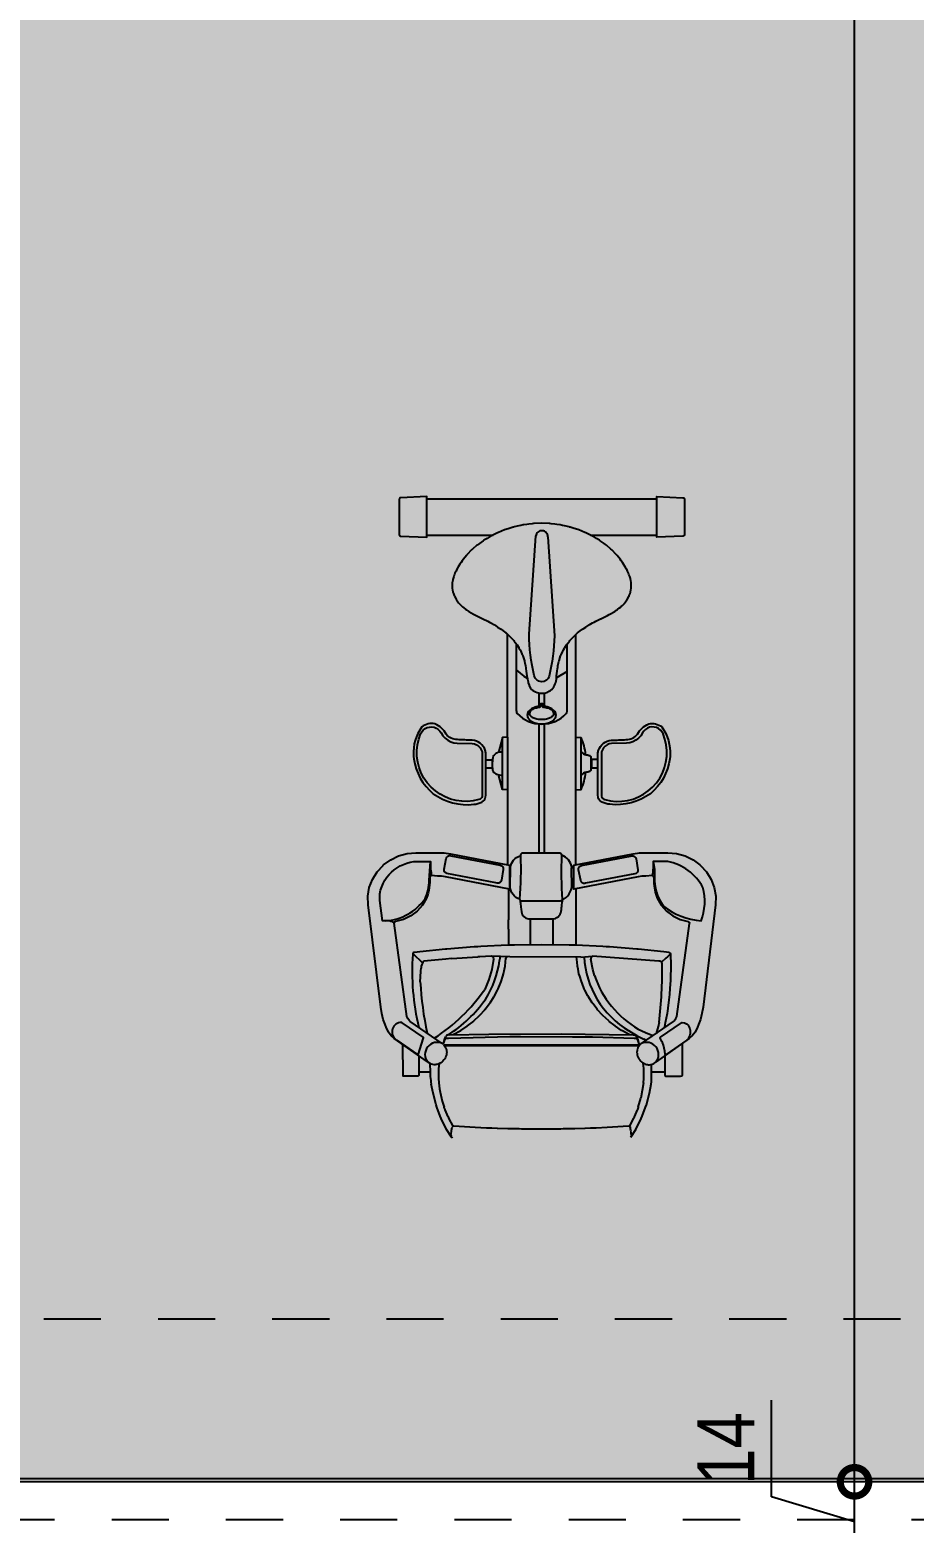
# Model space of a CAD drawing. Header units: metres. Extents: x -23 to 570, y -54 to 184.
# Drawn here: x -20.134 to -18.586, y 3.198 to 5.812 of the extents above; entities that cross this region are included whole.
import ezdxf

# ---------------------------------------------------------------- set-up
doc = ezdxf.new("R2010")
doc.units = ezdxf.units.M
doc.header["$PDMODE"] = 35
doc.linetypes.add('DASHEDX2', pattern=[1.5, 1, -0.5])
doc.linetypes.add('ESTILO_TQS_0004', pattern=[1.12, 0.5, -0.2, 0.01, -0.2, 0.01, -0.2])
for name, color, linetype in [('1', 232, 'DASHEDX2'), ('205', 232, 'ESTILO_TQS_0004'), ('ARQ-DIM', 2, 'Continuous'), ('LAY', 7, 'Continuous'), ('PUC$0$ARQ-ALV ACAB', 4, 'Continuous'), ('PUC$0$ARQ-ALV OSSO', 5, 'Continuous')]:
    doc.layers.add(name, color=color, linetype=linetype)
doc.layers.add('PUC$0$ARQ-FORRO', color=9, linetype='Continuous', lineweight=5)
doc.styles.add('Adesa', font='ARIALN.TTF')
doc.dimstyles.new('ADESA 1-0050', dxfattribs={"dimtxt": 0.1, "dimasz": 0.1, "dimexe": 0.05, "dimexo": 0.05, "dimgap": 0.03, "dimtad": 1, "dimdec": 1, "dimlfac": 100, "dimzin": 12, "dimtxsty": 'Adesa', "dimblk": 'DOTSMALL', "dimcen": 1, "dimdle": 0.05, "dimclrd": 1, "dimclre": 1, "dimclrt": 256, "dimazin": 3, "dimtm": 1e-09, "dimtfac": 1, "dimtdec": 1, "dimtmove": 1, "dimatfit": 0, "dimldrblk": 'DOTSMALL', "dimfxl": 0.8, "dimtvp": 2, "dimtolj": 1, "dimtzin": 0, "dimarcsym": 0})

# ---------------------------------------------------------------- blocks, each defined once
blk = doc.blocks.new('_DotSmall')
at = {"color": 0, "linetype": 'ByBlock', "const_width": 0.5}
blk.add_lwpolyline([(-0.0625, 0, 1), (0.0625, 0, 1)], format="xyb", close=True, dxfattribs=at)
blk = doc.blocks.new('*D404')
at = {"layer": 'ARQ-DIM', "color": 1, "lineweight": -2, "transparency": 16777216}
for p, q in [((-18.8356, 3.2436), (-18.8356, 3.4131)), ((-18.6904, 3.27), (-18.6904, 3.37)), ((-18.6659, 3.27), (-18.7404, 3.27)), ((-18.6904, 3.13), (-18.6904, 3.27)), ((-18.6904, 3.13), (-18.6904, 3.27)), ((-18.6904, 3.2), (-18.8356, 3.2436)), ((-18.6659, 3.13), (-18.7404, 3.13)), ((-18.6904, 3.13), (-18.6904, 3.03))]:
    blk.add_line(p, q, dxfattribs=at)
at = {"layer": 'Defpoints', "color": 0, "transparency": 16777216}
for p in [(-18.6904, 3.27), (-18.6159, 3.27), (-18.6159, 3.13, 0)]:
    blk.add_point(p, dxfattribs=at)
at = {"layer": 'ARQ-DIM', "color": 1, "lineweight": -2, "transparency": 16777216, "xscale": 0.1, "yscale": 0.1, "zscale": 0.1}
for p, rotation in [((-18.6904, 3.27), 270), ((-18.6904, 3.13), 90)]:
    blk.add_blockref('_DotSmall', p, dxfattribs=dict(at, rotation=rotation))
at = {"layer": 'ARQ-DIM', "transparency": 16777216, "insert": (-18.9158, 3.3283), "char_height": 0.1, "attachment_point": 5, "rotation": 90, "style": 'Adesa'}
blk.add_mtext('\\A1;14', dxfattribs=at)
blk = doc.blocks.new('*D405')
at = {"layer": 'ARQ-DIM', "color": 1, "lineweight": -2, "transparency": 16777216}
for p, q in [((-18.6904, 3.22), (-18.6904, 9.05)), ((-18.6659, 9), (-18.7404, 9)), ((-18.6659, 3.27), (-18.7404, 3.27))]:
    blk.add_line(p, q, dxfattribs=at)
at = {"layer": 'Defpoints', "color": 0, "transparency": 16777216}
for p in [(-18.6904, 9), (-18.6159, 9), (-18.6159, 3.27)]:
    blk.add_point(p, dxfattribs=at)
at = {"layer": 'ARQ-DIM', "color": 1, "lineweight": -2, "transparency": 16777216, "xscale": 0.1, "yscale": 0.1, "zscale": 0.1}
for p, rotation in [((-18.6904, 9), 90), ((-18.6904, 3.27), 270)]:
    blk.add_blockref('_DotSmall', p, dxfattribs=dict(at, rotation=rotation))
at = {"layer": 'ARQ-DIM', "transparency": 16777216, "insert": (-18.7714, 6.135), "char_height": 0.1, "attachment_point": 5, "rotation": 90, "style": 'Adesa'}
blk.add_mtext('\\A1;573', dxfattribs=at)
blk = doc.blocks.new('A$Cf91409fb')
at = {"layer": 'LAY'}
for points in [[(-10.6842, 0.8632), (-10.6838, 0.8622), (-10.683, 0.8614), (-10.682, 0.861), (-10.6817, 0.861), (-10.6358, 0.859), (-10.6358, 0.9302), (-10.6817, 0.9282), (-10.682, 0.9282), (-10.683, 0.9278), (-10.6838, 0.927), (-10.6842, 0.926)], [(-10.1849, 0.8632), (-10.1853, 0.8622), (-10.1861, 0.8614), (-10.1871, 0.861), (-10.1874, 0.861), (-10.2332, 0.859), (-10.2332, 0.9302), (-10.1874, 0.9282), (-10.1871, 0.9282), (-10.1861, 0.9278), (-10.1853, 0.927), (-10.1849, 0.926)], [(-10.5387, 0.4792), (-10.5387, 0.4074), (-10.539, 0.4053), (-10.5398, 0.4034), (-10.5411, 0.4017), (-10.5427, 0.4004), (-10.5446, 0.3996), (-10.5545, 0.3974), (-10.5645, 0.3964), (-10.5746, 0.3966), (-10.5846, 0.398), (-10.5943, 0.4005), (-10.6037, 0.4042), (-10.6126, 0.409), (-10.6209, 0.4147), (-10.6284, 0.4214), (-10.6351, 0.429), (-10.6408, 0.4373), (-10.6455, 0.4462), (-10.6492, 0.4556), (-10.6517, 0.4653), (-10.6531, 0.4753), (-10.6532, 0.4854), (-10.6522, 0.4954), (-10.65, 0.5053), (-10.6466, 0.5148), (-10.6447, 0.5183), (-10.642, 0.5214), (-10.6388, 0.5239), (-10.6352, 0.5257), (-10.6312, 0.5267), (-10.6272, 0.5269), (-10.6232, 0.5262), (-10.6194, 0.5248), (-10.616, 0.5226), (-10.6131, 0.5197), (-10.6108, 0.5163), (-10.6077, 0.5114), (-10.6037, 0.5072), (-10.5991, 0.5037), (-10.5939, 0.501), (-10.5883, 0.4993), (-10.5826, 0.4986), (-10.5566, 0.4977), (-10.5526, 0.4971), (-10.5488, 0.4957), (-10.5454, 0.4934), (-10.5426, 0.4905), (-10.5405, 0.487), (-10.5392, 0.4832)], [(-10.3302, 0.4792), (-10.3302, 0.4074), (-10.3299, 0.4053), (-10.3291, 0.4034), (-10.3279, 0.4017), (-10.3262, 0.4004), (-10.3243, 0.3996), (-10.3144, 0.3974), (-10.3044, 0.3964), (-10.2943, 0.3966), (-10.2844, 0.398), (-10.2746, 0.4005), (-10.2652, 0.4042), (-10.2563, 0.409), (-10.2481, 0.4147), (-10.2405, 0.4214), (-10.2339, 0.429), (-10.2281, 0.4373), (-10.2234, 0.4462), (-10.2197, 0.4556), (-10.2172, 0.4653), (-10.2159, 0.4753), (-10.2157, 0.4854), (-10.2168, 0.4954), (-10.219, 0.5053), (-10.2223, 0.5148), (-10.2243, 0.5183), (-10.2269, 0.5214), (-10.2301, 0.5239), (-10.2338, 0.5257), (-10.2377, 0.5267), (-10.2418, 0.5269), (-10.2458, 0.5262), (-10.2495, 0.5248), (-10.253, 0.5226), (-10.2559, 0.5197), (-10.2581, 0.5163), (-10.2613, 0.5114), (-10.2652, 0.5072), (-10.2699, 0.5037), (-10.275, 0.501), (-10.2806, 0.4993), (-10.2864, 0.4986), (-10.3123, 0.4977), (-10.3163, 0.4971), (-10.3201, 0.4957), (-10.3235, 0.4934), (-10.3263, 0.4905), (-10.3284, 0.487), (-10.3298, 0.4832)], [(-10.2816, -0.1724), (-10.2816, -0.1722)]]:
    blk.add_lwpolyline(points, close=True, dxfattribs=at)
for points in [[(-10.6358, 0.9264), (-10.2332, 0.9264)], [(-10.6358, 0.8629), (-10.5198, 0.8629)], [(-10.3493, 0.8629), (-10.2332, 0.8629)], [(-10.4945, 0.5087), (-10.4945, 0.6888)], [(-10.3747, 0.4169), (-10.3747, 0.6889)], [(-10.479, 0.5543), (-10.479, 0.6719)], [(-10.479, 0.626), (-10.4658, 0.6157), (-10.4599, 0.612)], [(-10.3901, 0.6242), (-10.4088, 0.6126)], [(-10.4398, 0.5863), (-10.4398, 0.5824), (-10.4398, 0.5807), (-10.4398, 0.5628)], [(-10.4296, 0.5628), (-10.4296, 0.5863)], [(-10.4398, 0.5324), (-10.4398, 0.306)], [(-10.4297, 0.306), (-10.4297, 0.4464), (-10.4297, 0.5324)], [(-10.4945, 0.4169), (-10.5033, 0.4172), (-10.5033, 0.5084), (-10.5105, 0.4821)], [(-10.4945, 0.5087), (-10.5033, 0.5084)], [(-10.4945, 0.5087), (-10.4945, 0.2852)], [(-10.3747, 0.5087), (-10.3658, 0.5084)], [(-10.3747, 0.2852), (-10.3747, 0.4169), (-10.3658, 0.4172), (-10.3656, 0.5082)], [(-10.3656, 0.4835), (-10.3613, 0.4798), (-10.3603, 0.4792), (-10.3592, 0.4788), (-10.3587, 0.4786), (-10.358, 0.4784), (-10.357, 0.4783), (-10.3558, 0.4781), (-10.3552, 0.478), (-10.3541, 0.4778), (-10.3538, 0.4777), (-10.3527, 0.4774), (-10.352, 0.4771), (-10.3509, 0.4767), (-10.3506, 0.4766), (-10.3502, 0.4764), (-10.3496, 0.476), (-10.3491, 0.4757), (-10.349, 0.4755), (-10.3486, 0.475), (-10.3486, 0.4746), (-10.3486, 0.451), (-10.3486, 0.4506), (-10.349, 0.4502), (-10.3491, 0.4499), (-10.3496, 0.4496), (-10.3502, 0.4492), (-10.3506, 0.449), (-10.3509, 0.4489), (-10.352, 0.4485), (-10.3527, 0.4482), (-10.3538, 0.4479), (-10.3541, 0.4479), (-10.3552, 0.4476), (-10.3558, 0.4475), (-10.357, 0.4473), (-10.358, 0.4472), (-10.3587, 0.447), (-10.3592, 0.4468), (-10.3603, 0.4464), (-10.3613, 0.4458), (-10.3656, 0.4422)], [(-10.5326, 0.4692), (-10.5214, 0.4692), (-10.5214, 0.4667), (-10.5214, 0.4635), (-10.5214, 0.4601), (-10.5214, 0.457), (-10.5214, 0.4545), (-10.5326, 0.4545)], [(-10.3363, 0.47), (-10.3475, 0.47), (-10.3475, 0.4675), (-10.3475, 0.4643), (-10.3475, 0.4609), (-10.3475, 0.4578), (-10.3475, 0.4553), (-10.3363, 0.4553)], [(-10.5033, 0.4172), (-10.5105, 0.4435)], [(-10.6318, 0.258), (-10.6296, 0.2913)], [(-10.4909, 0.2812), (-10.4891, 0.2808)], [(-10.3828, 0.2803), (-10.3782, 0.2812)], [(-10.3821, 0.2459), (-10.3828, 0.2803)], [(-10.3821, 0.2816), (-10.3821, 0.2818)], [(-10.3821, 0.2804), (-10.3821, 0.2816)], [(-10.4928, 0.243), (-10.4928, 0.1889)], [(-10.4908, 0.2465), (-10.4898, 0.2462)], [(-10.3821, 0.2459), (-10.3782, 0.2465)], [(-10.3741, 0.1444), (-10.3741, 0.2296), (-10.3741, 0.2381), (-10.3741, 0.2435)], [(-10.4725, 0.2236), (-10.4724, 0.2219), (-10.4722, 0.2202), (-10.472, 0.2188), (-10.4718, 0.2164), (-10.4714, 0.2133), (-10.4711, 0.2113), (-10.4707, 0.208), (-10.4701, 0.2029)], [(-10.4231, 0.2222), (-10.423, 0.2222)], [(-10.6708, 0.0197), (-10.6932, 0.1831)], [(-10.4928, 0.1729), (-10.4928, 0.1889)], [(-10.4546, 0.1907), (-10.4546, 0.1452)], [(-10.4149, 0.1452), (-10.4149, 0.1907)], [(-10.3741, 0.209), (-10.3741, 0.2089)], [(-10.3741, 0.2086), (-10.3741, 0.2089)], [(-10.4928, 0.1729), (-10.4928, 0.1445)], [(-10.1982, 0.0197), (-10.1758, 0.1827)], [(-10.4345, 0.1452), (-10.4345, 0.1454)], [(-10.6602, 0.13), (-10.6432, 0.1138)], [(-10.6473, 0.0807), (-10.6465, 0.0984), (-10.6464, 0.0999), (-10.646, 0.1046)], [(-10.6023, 0.1203), (-10.6409, 0.1168)], [(-10.5928, 0.1212), (-10.6023, 0.1203)], [(-10.5928, 0.1212), (-10.5464, 0.1242)], [(-10.5537, 0.012), (-10.5435, 0.0215), (-10.543, 0.0219), (-10.5341, 0.0317), (-10.5336, 0.0324), (-10.5258, 0.0426), (-10.5249, 0.0438), (-10.5184, 0.054), (-10.5173, 0.0558), (-10.5121, 0.0659), (-10.5108, 0.0685), (-10.507, 0.078), (-10.5057, 0.0811), (-10.503, 0.0902), (-10.5017, 0.0945), (-10.5, 0.1026), (-10.4989, 0.1081), (-10.4982, 0.1148), (-10.4974, 0.122)], [(-10.5231, 0.1254), (-10.5429, 0.1244), (-10.5464, 0.1242)], [(-10.5188, 0.1213), (-10.5187, 0.1209), (-10.5188, 0.1201), (-10.522, 0.102), (-10.5273, 0.0844), (-10.5345, 0.0674)], [(-10.4905, 0.1243), (-10.5231, 0.1254)], [(-10.5083, 0.1174), (-10.5075, 0.1217)], [(-10.5075, 0.1217), (-10.5076, 0.1249)], [(-10.4974, 0.122), (-10.4955, 0.1244)], [(-10.3662, 0.124), (-10.4905, 0.1243)], [(-10.3173, 0.012), (-10.3275, 0.0215), (-10.328, 0.0219), (-10.3369, 0.0317), (-10.3375, 0.0324), (-10.3453, 0.0426), (-10.3462, 0.0438), (-10.3526, 0.054), (-10.3537, 0.0558), (-10.3589, 0.0659), (-10.3602, 0.0685), (-10.3641, 0.078), (-10.3653, 0.0811), (-10.3681, 0.0902), (-10.3694, 0.0945), (-10.371, 0.1026), (-10.3721, 0.1081), (-10.3728, 0.1148), (-10.3738, 0.1242)], [(-10.3662, 0.124), (-10.3459, 0.1254)], [(-10.3422, 0.0915), (-10.3454, 0.1024), (-10.3486, 0.1203)], [(-10.2298, 0.117), (-10.3459, 0.1254)], [(-10.209, 0.1298), (-10.2135, 0.1255), (-10.2144, 0.1246), (-10.2174, 0.1218), (-10.2248, 0.1147)], [(-10.6648, 0.0111), (-10.6661, 0.0123), (-10.6691, 0.0164), (-10.6708, 0.0197)], [(-10.609, -0.0274), (-10.6648, 0.0111)], [(-10.5903, -0.0122), (-10.5884, -0.0112), (-10.5777, -0.0053), (-10.5763, -0.0044), (-10.5654, 0.0028), (-10.5647, 0.0034), (-10.5538, 0.0119)], [(-10.2806, -0.0122), (-10.2826, -0.0112), (-10.2933, -0.0053), (-10.2947, -0.0044), (-10.3057, 0.0028), (-10.3063, 0.0034), (-10.3172, 0.0119)], [(-10.26, -0.0274), (-10.2041, 0.0111)], [(-10.2292, 0.0091), (-10.2299, 0.0062), (-10.2343, -0.0097)], [(-10.2041, 0.0111), (-10.2029, 0.0123), (-10.1999, 0.0164), (-10.1982, 0.0197)], [(-10.6057, -0.0232), (-10.6058, -0.0235), (-10.6073, -0.0286)], [(-10.604, -0.0197), (-10.6054, -0.0229), (-10.6065, -0.0261)], [(-10.6057, -0.0232), (-10.6045, -0.0192), (-10.6025, -0.0149)], [(-10.6031, -0.0189), (-10.604, -0.0197)], [(-10.6031, -0.0188), (-10.6018, -0.0182), (-10.6016, -0.0182), (-10.6, -0.0179), (-10.5996, -0.0178), (-10.598, -0.0178), (-10.4904, -0.0154), (-10.4719, -0.015), (-10.3807, -0.0156), (-10.3458, -0.0158), (-10.273, -0.0178), (-10.2715, -0.0178), (-10.2711, -0.0179), (-10.2695, -0.0182), (-10.2693, -0.0182), (-10.268, -0.0188)], [(-10.5966, -0.0123), (-10.5983, -0.0125), (-10.5998, -0.0129), (-10.6002, -0.013), (-10.6013, -0.0136), (-10.6017, -0.0139), (-10.6022, -0.0144), (-10.6025, -0.0149)], [(-10.5966, -0.0123), (-10.5274, -0.011), (-10.4009, -0.0104), (-10.2745, -0.0123)], [(-10.2807, -0.0061), (-10.2819, -0.0053)], [(-10.2802, -0.0065), (-10.2807, -0.0061)], [(-10.2686, -0.0136), (-10.2802, -0.0065)], [(-10.2745, -0.0123), (-10.2727, -0.0125), (-10.2713, -0.0129), (-10.2709, -0.013), (-10.2697, -0.0136), (-10.2693, -0.0139), (-10.2688, -0.0144), (-10.2686, -0.0149)], [(-10.2678, -0.0141), (-10.2686, -0.0136)], [(-10.2654, -0.0232), (-10.2666, -0.0192), (-10.2686, -0.0149)], [(-10.2679, -0.0189), (-10.2671, -0.0197)], [(-10.2678, -0.0141), (-10.2559, -0.0201)], [(-10.2645, -0.0261), (-10.2656, -0.0229), (-10.2671, -0.0197)], [(-10.2658, -0.0022), (-10.2532, -0.0084), (-10.24, -0.0136)], [(-10.2645, -0.0261), (-10.2653, -0.0235), (-10.2654, -0.0232)], [(-10.2519, -0.0218), (-10.2548, -0.0207), (-10.2559, -0.0201)], [(-10.6067, -0.0291), (-10.6084, -0.0277)], [(-10.6044, -0.0301), (-10.6048, -0.0301), (-10.606, -0.0299), (-10.606, -0.0298)], [(-10.6046, -0.0316), (-10.6043, -0.0315), (-10.6018, -0.0312)], [(-10.2667, -0.0301), (-10.6044, -0.0301)], [(-10.6018, -0.0312), (-10.2692, -0.0312)], [(-10.2692, -0.0312), (-10.2667, -0.0315), (-10.2664, -0.0316), (-10.2663, -0.0316), (-10.2649, -0.0322)], [(-10.6497, -0.0769), (-10.63, -0.0769)], [(-10.6303, -0.0626), (-10.6306, -0.0671), (-10.6305, -0.0684), (-10.6302, -0.072)], [(-10.6143, -0.0628), (-10.6151, -0.071), (-10.6151, -0.0711), (-10.6153, -0.0861), (-10.6152, -0.0886), (-10.6146, -0.0961)], [(-10.2565, -0.0964), (-10.2559, -0.0886), (-10.2557, -0.0861), (-10.2559, -0.0711), (-10.2559, -0.071), (-10.2569, -0.0617)], [(-10.2422, -0.0769), (-10.2192, -0.0769)], [(-10.5927, -0.1917), (-10.6011, -0.1778), (-10.6106, -0.1587), (-10.6123, -0.1545), (-10.6181, -0.139), (-10.6197, -0.1346), (-10.625, -0.1143), (-10.628, -0.0987)], [(-10.2784, -0.1917), (-10.2699, -0.1778), (-10.2604, -0.1587), (-10.2587, -0.1545), (-10.253, -0.139), (-10.2514, -0.1346), (-10.246, -0.1143), (-10.2431, -0.0987)], [(-10.2565, -0.0964), (-10.261, -0.1234)], [(-10.2657, -0.1388), (-10.261, -0.1234)], [(-10.5896, -0.1724), (-10.5973, -0.158), (-10.5975, -0.1575), (-10.5982, -0.1561), (-10.6035, -0.1437), (-10.6039, -0.1428), (-10.6052, -0.1393), (-10.6053, -0.139)], [(-10.2657, -0.139), (-10.2659, -0.1393), (-10.2671, -0.1428), (-10.2675, -0.1437), (-10.2729, -0.1561), (-10.2735, -0.1575), (-10.2738, -0.158), (-10.281, -0.1716)], [(-10.5936, -0.188), (-10.5935, -0.1867), (-10.5932, -0.185), (-10.5928, -0.1813)], [(-10.5928, -0.1812), (-10.5925, -0.1798), (-10.5921, -0.177), (-10.5916, -0.1741)], [(-10.4355, -0.1774), (-10.4457, -0.1774), (-10.47, -0.1772), (-10.4741, -0.1771), (-10.4942, -0.1767), (-10.5122, -0.1762), (-10.5127, -0.1762), (-10.5218, -0.1758), (-10.5315, -0.1755), (-10.5509, -0.1746), (-10.5512, -0.1746), (-10.5603, -0.1741), (-10.5698, -0.1735), (-10.5793, -0.173), (-10.5887, -0.1724)], [(-10.2823, -0.1724), (-10.2918, -0.173), (-10.3013, -0.1735), (-10.3107, -0.1741), (-10.3199, -0.1746), (-10.3202, -0.1746), (-10.3395, -0.1755), (-10.3492, -0.1758), (-10.3584, -0.1762), (-10.3589, -0.1762), (-10.3768, -0.1767), (-10.3969, -0.1771), (-10.4011, -0.1772), (-10.4132, -0.1773), (-10.4254, -0.1774), (-10.4355, -0.1774)], [(-10.2818, -0.1723), (-10.2823, -0.1724)], [(-10.2815, -0.1721), (-10.2818, -0.1722)], [(-10.2816, -0.1724), (-10.2814, -0.1725), (-10.2812, -0.1726), (-10.2809, -0.1727), (-10.2807, -0.1728), (-10.2804, -0.1731), (-10.2801, -0.1733)], [(-10.2814, -0.172), (-10.2815, -0.1721)], [(-10.281, -0.1716), (-10.2813, -0.172)], [(-10.28, -0.1734), (-10.2795, -0.1741)], [(-10.2783, -0.1812), (-10.2785, -0.1798), (-10.279, -0.177), (-10.2795, -0.1741)], [(-10.2775, -0.188), (-10.2776, -0.1867), (-10.2778, -0.185), (-10.2783, -0.1813)]]:
    blk.add_lwpolyline(points, dxfattribs=at)
for points in [[(-10.3942, 0.6658), (-10.3914, 0.6704), (-10.388, 0.6748), (-10.3862, 0.6771), (-10.3856, 0.678), (-10.3804, 0.6835), (-10.3786, 0.6853), (-10.375, 0.6886), (-10.3726, 0.6908), (-10.3718, 0.6914), (-10.3672, 0.6949), (-10.3635, 0.6978), (-10.3623, 0.6986), (-10.3575, 0.7018), (-10.3536, 0.7043), (-10.3517, 0.7054), (-10.3455, 0.7089), (-10.343, 0.7103), (-10.34, 0.7118), (-10.3316, 0.7162), (-10.3314, 0.7163), (-10.3195, 0.7222), (-10.3164, 0.7239), (-10.3153, 0.7245), (-10.3069, 0.7291), (-10.3035, 0.7313), (-10.3027, 0.7319), (-10.3019, 0.7324), (-10.2982, 0.7353), (-10.2957, 0.7373), (-10.2954, 0.7375), (-10.2933, 0.7397), (-10.2899, 0.7432), (-10.2897, 0.7434), (-10.289, 0.7444), (-10.2854, 0.7492), (-10.2852, 0.7495), (-10.285, 0.7499), (-10.2823, 0.755), (-10.2818, 0.7558), (-10.2814, 0.7568), (-10.28, 0.7607), (-10.2793, 0.7628), (-10.279, 0.7641), (-10.2786, 0.7665), (-10.278, 0.7696), (-10.2779, 0.7706), (-10.2779, 0.7716), (-10.2778, 0.7724), (-10.2778, 0.7773), (-10.278, 0.7783), (-10.2781, 0.7792), (-10.2788, 0.7839), (-10.2788, 0.7843), (-10.2791, 0.7853), (-10.2795, 0.7866), (-10.2806, 0.7901), (-10.2813, 0.7926), (-10.2819, 0.794), (-10.2828, 0.7959), (-10.2845, 0.7999), (-10.2852, 0.8012), (-10.2861, 0.803), (-10.2885, 0.8071), (-10.2914, 0.8118), (-10.2934, 0.8147), (-10.2955, 0.8177), (-10.2974, 0.8204), (-10.3028, 0.8271), (-10.3032, 0.8275), (-10.3043, 0.8289), (-10.3118, 0.8367), (-10.3121, 0.837), (-10.3134, 0.8382), (-10.3211, 0.8449), (-10.3214, 0.8452), (-10.3231, 0.8465), (-10.3255, 0.8482), (-10.3322, 0.853), (-10.3334, 0.8538), (-10.339, 0.8571), (-10.3442, 0.8603), (-10.3444, 0.8604), (-10.3468, 0.8616), (-10.3537, 0.865), (-10.3574, 0.8668), (-10.359, 0.8675), (-10.3695, 0.8717), (-10.3715, 0.8725), (-10.3716, 0.8725), (-10.3777, 0.8744), (-10.3846, 0.8766), (-10.386, 0.8769), (-10.3865, 0.8771), (-10.3945, 0.879), (-10.398, 0.8798), (-10.4021, 0.8805), (-10.4031, 0.8807), (-10.4084, 0.8816), (-10.4118, 0.8819), (-10.4182, 0.8826), (-10.4205, 0.8829), (-10.4215, 0.883), (-10.4346, 0.8834), (-10.4478, 0.883), (-10.4488, 0.8829), (-10.4511, 0.8826), (-10.4575, 0.8819), (-10.4609, 0.8816), (-10.4662, 0.8807), (-10.4672, 0.8805), (-10.4713, 0.8798), (-10.4748, 0.879), (-10.4828, 0.8771), (-10.4833, 0.8769), (-10.4846, 0.8766), (-10.4916, 0.8744), (-10.4976, 0.8725), (-10.4977, 0.8725), (-10.4998, 0.8717), (-10.5103, 0.8675), (-10.5118, 0.8668), (-10.5155, 0.865), (-10.5225, 0.8616), (-10.5248, 0.8604), (-10.525, 0.8603), (-10.5303, 0.8571), (-10.5359, 0.8538), (-10.537, 0.853), (-10.5437, 0.8482), (-10.5461, 0.8465), (-10.5478, 0.8452), (-10.5481, 0.8449), (-10.5558, 0.8382), (-10.5572, 0.837), (-10.5575, 0.8367), (-10.565, 0.8289), (-10.5661, 0.8275), (-10.5664, 0.8271), (-10.5718, 0.8204), (-10.5738, 0.8177), (-10.5758, 0.8147), (-10.5779, 0.8118), (-10.5807, 0.8071), (-10.5831, 0.803), (-10.5841, 0.8012), (-10.5847, 0.7999), (-10.5865, 0.7959), (-10.5873, 0.794), (-10.5879, 0.7926), (-10.5887, 0.7901), (-10.5898, 0.7866), (-10.5902, 0.7853), (-10.5904, 0.7843), (-10.5905, 0.7839), (-10.5912, 0.7792), (-10.5913, 0.7783), (-10.5914, 0.7773), (-10.5914, 0.7724), (-10.5914, 0.7716), (-10.5914, 0.7706), (-10.5913, 0.7696), (-10.5907, 0.7665), (-10.5902, 0.7641), (-10.59, 0.7628), (-10.5892, 0.7607), (-10.5878, 0.7568), (-10.5874, 0.7558), (-10.587, 0.755), (-10.5842, 0.7499), (-10.584, 0.7495), (-10.5839, 0.7492), (-10.5803, 0.7444), (-10.5795, 0.7434), (-10.5794, 0.7432), (-10.5759, 0.7397), (-10.5738, 0.7375), (-10.5735, 0.7373), (-10.571, 0.7353), (-10.5673, 0.7324), (-10.5666, 0.7319), (-10.5657, 0.7313), (-10.5623, 0.7291), (-10.5539, 0.7245), (-10.5528, 0.7239), (-10.5497, 0.7222), (-10.5378, 0.7163), (-10.5377, 0.7162), (-10.5292, 0.7118), (-10.5263, 0.7103), (-10.5238, 0.7089), (-10.5176, 0.7054), (-10.5156, 0.7043), (-10.5118, 0.7018), (-10.5069, 0.6986), (-10.5057, 0.6978), (-10.502, 0.6949), (-10.4974, 0.6914), (-10.4966, 0.6908), (-10.4942, 0.6886), (-10.4906, 0.6853), (-10.4889, 0.6835), (-10.4837, 0.678), (-10.483, 0.6771), (-10.4812, 0.6748), (-10.4778, 0.6704), (-10.475, 0.6658), (-10.4745, 0.665), (-10.4725, 0.6618), (-10.4715, 0.6597), (-10.4713, 0.6595), (-10.4687, 0.6534), (-10.468, 0.6517), (-10.4677, 0.6511), (-10.465, 0.6427), (-10.4648, 0.642), (-10.4647, 0.6414), (-10.4643, 0.6394), (-10.463, 0.6337), (-10.4625, 0.6304), (-10.4623, 0.629), (-10.4617, 0.6247), (-10.4606, 0.6163), (-10.4598, 0.6114), (-10.4596, 0.6105), (-10.4586, 0.6056), (-10.4586, 0.6054), (-10.4582, 0.6038), (-10.4569, 0.5998), (-10.4568, 0.5996), (-10.4566, 0.5989), (-10.4545, 0.5949), (-10.4543, 0.5946, 0.449809), (-10.415, 0.5945, 0.159486), (-10.4087, 0.6163), (-10.4075, 0.6247), (-10.407, 0.629), (-10.4067, 0.6304), (-10.4062, 0.6337), (-10.405, 0.6394), (-10.4046, 0.6414), (-10.4044, 0.642), (-10.4042, 0.6427), (-10.4016, 0.6511), (-10.4013, 0.6517), (-10.4006, 0.6534), (-10.3979, 0.6595), (-10.3978, 0.6597), (-10.3967, 0.6618), (-10.3948, 0.665)], [(-10.5326, 0.4803, 0.056656), (-10.5336, 0.4859, 0.295582), (-10.5564, 0.5038, -0.019788), (-10.5823, 0.5047, -0.230191), (-10.6018, 0.514, 0.173098), (-10.6216, 0.5321, 0.226518), (-10.6447, 0.527, 0.165525), (-10.6593, 0.4773), (-10.6591, 0.4749), (-10.6587, 0.4708, 0.183891), (-10.6246, 0.41, 0.188055), (-10.5535, 0.3914, 0.085958), (-10.5396, 0.3952), (-10.5388, 0.3957), (-10.5367, 0.3974), (-10.5355, 0.3988), (-10.5345, 0.4004), (-10.5334, 0.4029), (-10.5331, 0.4038), (-10.5326, 0.4074)], [(-10.2866, 0.5047, 0.230191), (-10.2672, 0.514, -0.173098), (-10.2474, 0.5321, -0.226518), (-10.2242, 0.527, -0.165525), (-10.2097, 0.4773), (-10.2098, 0.4749), (-10.2102, 0.4708, -0.183891), (-10.2443, 0.41, -0.188055), (-10.3154, 0.3914, -0.085958), (-10.3293, 0.3952), (-10.3301, 0.3957), (-10.3322, 0.3974), (-10.3334, 0.3988), (-10.3344, 0.4004), (-10.3356, 0.4029), (-10.3358, 0.4038), (-10.3363, 0.4074), (-10.3363, 0.4803, -0.056656), (-10.3353, 0.4859, -0.295582), (-10.3125, 0.5038, 0.019788)], [(-10.5072, 0.2848, -0.414146), (-10.5019, 0.2775), (-10.5051, 0.2585, -0.414198), (-10.5124, 0.2532), (-10.515, 0.2537), (-10.6005, 0.2702, -0.415114), (-10.6056, 0.2777), (-10.6019, 0.2965, -0.414166), (-10.5944, 0.3015), (-10.5936, 0.3014)], [(-10.3664, 0.2579), (-10.3701, 0.2768, -0.415114), (-10.3651, 0.2842), (-10.2795, 0.3008), (-10.2769, 0.3012, -0.414198), (-10.2696, 0.296), (-10.2665, 0.2769, -0.414146), (-10.2717, 0.2696), (-10.3582, 0.2531), (-10.3589, 0.2529, -0.414166)], [(-10.69, -0.0204), (-10.6892, -0.0211), (-10.6886, -0.0216), (-10.6522, -0.0468), (-10.6517, -0.0471), (-10.6512, -0.0473), (-10.6416, -0.0173), (-10.6419, -0.0167), (-10.6424, -0.0163), (-10.6789, 0.009), (-10.6795, 0.0093), (-10.6803, 0.0096, 0.715477)]]:
    blk.add_lwpolyline(points, format="xyb", close=True, dxfattribs=at)
for points in [[(-10.4241, 0.8599, 0.104069), (-10.4246, 0.8637, 0.100834), (-10.4267, 0.867, 0.096585), (-10.4299, 0.8694, 0.093804), (-10.4338, 0.8704, 0.093846), (-10.4378, 0.87, 0.096694), (-10.4414, 0.8681, 0.100952), (-10.4438, 0.865, 0.104119), (-10.4449, 0.8613, 0.104015)], [(-10.4241, 0.8599), (-10.4122, 0.6865, -0.047348), (-10.4217, 0.616, -0.812276), (-10.4477, 0.6168, -0.059627), (-10.4569, 0.6893), (-10.4449, 0.8614)], [(-10.479, 0.5548, 0.189826), (-10.4774, 0.5503, 0.431689), (-10.3916, 0.5503, 0.202758), (-10.3901, 0.5543), (-10.3901, 0.6721)], [(-10.4395, 0.5628, 0.067265), (-10.4486, 0.5605, 0.088718), (-10.4556, 0.5562, 0.129004), (-10.4594, 0.5506, 0.157649), (-10.4594, 0.5446, 0.129514), (-10.4557, 0.539, 0.089074), (-10.4487, 0.5347, 0.067411), (-10.4396, 0.5324, 0.061203), (-10.4298, 0.5324, 0.067469), (-10.4207, 0.5347, 0.089215), (-10.4138, 0.539, 0.129714), (-10.41, 0.5446, 0.157646), (-10.4101, 0.5507, 0.128803), (-10.4139, 0.5563, 0.088579), (-10.4209, 0.5605, 0.067208), (-10.43, 0.5628, 0.061205)], [(-10.438, 0.5609, 0.053785), (-10.446, 0.5595, 0.076535), (-10.4522, 0.5567, 0.135428), (-10.4557, 0.553, 0.199813), (-10.4559, 0.5489, 0.145196), (-10.4528, 0.545, 0.081147), (-10.4469, 0.5421, 0.055317), (-10.439, 0.5405, 0.048771), (-10.4305, 0.5405, 0.055279), (-10.4227, 0.5421, 0.081034), (-10.4168, 0.545, 0.144967), (-10.4136, 0.5488, 0.19984), (-10.4138, 0.553, 0.135649), (-10.4173, 0.5567, 0.076635), (-10.4235, 0.5595, 0.053818), (-10.4315, 0.5609, 0.04885)], [(-10.43, 0.5628, 0.97229), (-10.4395, 0.5628)], [(-10.4357, 0.5673), (-10.4357, 0.5656), (-10.4357, 0.5648, -0.15411), (-10.4359, 0.5639), (-10.438, 0.5609)], [(-10.4339, 0.5673), (-10.4339, 0.5656), (-10.4339, 0.5648, 0.15411), (-10.4336, 0.5639), (-10.4315, 0.5609)], [(-10.3579, 0.4782, 0.093667), (-10.3658, 0.5082)], [(-10.5033, 0.4835), (-10.5065, 0.4829), (-10.5092, 0.4824), (-10.5114, 0.4819), (-10.5122, 0.4817), (-10.5138, 0.4812), (-10.5148, 0.4807), (-10.515, 0.4806), (-10.5182, 0.4775), (-10.5198, 0.4761, 0.083956), (-10.5206, 0.4511, 0.243568), (-10.515, 0.445), (-10.5148, 0.4449), (-10.5138, 0.4444), (-10.5122, 0.4439), (-10.5114, 0.4437), (-10.5092, 0.4432), (-10.5065, 0.4427), (-10.5033, 0.4422)], [(-10.3658, 0.4172, 0.093667), (-10.3579, 0.4472)], [(-10.6067, -0.0291), (-10.6062, -0.0297), (-10.6047, -0.0313), (-10.6035, -0.0332), (-10.6025, -0.0352), (-10.6017, -0.0374), (-10.6016, -0.038), (-10.6012, -0.0403), (-10.601, -0.0426), (-10.6012, -0.045), (-10.6016, -0.0474), (-10.6023, -0.0498), (-10.6033, -0.0521), (-10.6045, -0.0543), (-10.6059, -0.0563), (-10.6076, -0.0582), (-10.6094, -0.0599), (-10.6114, -0.0613), (-10.6135, -0.0625), (-10.6157, -0.0634), (-10.618, -0.0641), (-10.6203, -0.0644), (-10.6209, -0.0645), (-10.6232, -0.0645), (-10.6254, -0.0643), (-10.6276, -0.0637), (-10.6283, -0.0634), (-10.6346, -0.0597), (-10.6927, -0.0187), (-10.698, -0.014), (-10.7028, -0.0073), (-10.7071, 0.0011), (-10.709, 0.0058), (-10.7123, 0.0148), (-10.7148, 0.0249), (-10.7166, 0.0359), (-10.7387, 0.2153), (-10.739, 0.2305), (-10.7365, 0.2456), (-10.7311, 0.2599), (-10.723, 0.2729), (-10.7125, 0.2843), (-10.7114, 0.2852), (-10.6991, 0.2943), (-10.6854, 0.3011), (-10.6705, 0.3052), (-10.6551, 0.3066), (-10.6169, 0.3067), (-10.6056, 0.3062), (-10.5944, 0.3046), (-10.4908, 0.2846), (-10.4908, 0.2427), (-10.6029, 0.2644), (-10.6099, 0.2653), (-10.6169, 0.2657), (-10.6277, 0.2668, 0.301439), (-10.6308, 0.2637, -0.114381), (-10.6365, 0.2271), (-10.6366, 0.2269), (-10.6435, 0.2149), (-10.6527, 0.2044), (-10.664, 0.1959), (-10.6767, 0.1897), (-10.6883, 0.1868), (-10.6905, 0.1862), (-10.6915, 0.1858), (-10.6924, 0.1852), (-10.693, 0.1843), (-10.693, 0.1841), (-10.6932, 0.1831), (-10.6942, 0.1844), (-10.6943, 0.1845), (-10.6952, 0.1852), (-10.6959, 0.1856), (-10.6988, 0.1864), (-10.7017, 0.1872), (-10.7056, 0.1874), (-10.7095, 0.1876), (-10.7136, 0.1873), (-10.718, 0.223), (-10.7183, 0.2345, -0.383943), (-10.6456, 0.2913), (-10.6296, 0.2913), (-10.6295, 0.2869), (-10.6294, 0.283), (-10.6291, 0.2786), (-10.6289, 0.275), (-10.6285, 0.2717), (-10.6281, 0.2689), (-10.6277, 0.2668)], [(-10.4702, 0.2034, 0.349614), (-10.4577, 0.1907), (-10.4132, 0.1907, 0.349601), (-10.4003, 0.2071), (-10.4002, 0.208), (-10.3999, 0.21), (-10.3995, 0.2133), (-10.3992, 0.2155), (-10.3989, 0.2188), (-10.3987, 0.2199), (-10.3985, 0.2219), (-10.3982, 0.2249, -0.027381), (-10.3992, 0.3021, 0.400188), (-10.4045, 0.306), (-10.4685, 0.306, 0.344495), (-10.472, 0.3012, -0.031058), (-10.4734, 0.2254, -0.314039), (-10.4898, 0.2462), (-10.4891, 0.2808, -0.318493), (-10.472, 0.3012)], [(-10.3821, 0.2818, 0.27166), (-10.3992, 0.3021)], [(-10.2413, 0.2668), (-10.2521, 0.2657), (-10.2591, 0.2653), (-10.266, 0.2644), (-10.3782, 0.2427), (-10.3782, 0.2438), (-10.3782, 0.2461), (-10.3782, 0.2469), (-10.3782, 0.2498), (-10.3782, 0.2537), (-10.3782, 0.26), (-10.3782, 0.2617), (-10.3782, 0.2704), (-10.3782, 0.2713), (-10.3782, 0.2775), (-10.3782, 0.2804), (-10.3782, 0.2823), (-10.3782, 0.2846), (-10.2745, 0.3046), (-10.2634, 0.3062), (-10.2521, 0.3067), (-10.2139, 0.3066), (-10.1985, 0.3052), (-10.1836, 0.3011), (-10.1698, 0.2943), (-10.1576, 0.2852), (-10.1565, 0.2843), (-10.146, 0.2729), (-10.1379, 0.2599), (-10.1325, 0.2456), (-10.1299, 0.2305), (-10.1303, 0.2153), (-10.1523, 0.0359), (-10.1541, 0.0249), (-10.1567, 0.0148), (-10.16, 0.0058), (-10.1619, 0.0011), (-10.1662, -0.0073), (-10.171, -0.014), (-10.1763, -0.0187), (-10.2344, -0.0597, 0.796532), (-10.2606, -0.0277), (-10.2623, -0.0291), (-10.2628, -0.0297), (-10.2643, -0.0313), (-10.2655, -0.0332), (-10.2665, -0.0352), (-10.2672, -0.0374), (-10.2674, -0.038), (-10.2678, -0.0403), (-10.268, -0.0426), (-10.2678, -0.045), (-10.2674, -0.0474), (-10.2667, -0.0498), (-10.2657, -0.0521), (-10.2645, -0.0543), (-10.263, -0.0563), (-10.2614, -0.0582), (-10.2596, -0.0599), (-10.2576, -0.0613), (-10.2555, -0.0625), (-10.2533, -0.0634), (-10.251, -0.0641), (-10.2487, -0.0644), (-10.2481, -0.0645), (-10.2458, -0.0645), (-10.2436, -0.0643), (-10.2414, -0.0637), (-10.2407, -0.0634), (-10.2386, -0.0626), (-10.2384, -0.0624), (-10.2368, -0.0614), (-10.2344, -0.0597)], [(-10.2394, 0.2913, -0.070135), (-10.2371, 0.2646, 0.168646), (-10.2221, 0.2136, 0.152931), (-10.1554, 0.1873, 0.161102), (-10.1527, 0.2458, 0.2253), (-10.2139, 0.2913), (-10.2394, 0.2913, -0.046233), (-10.2413, 0.2668, -0.30186), (-10.2382, 0.2637), (-10.2382, 0.2559, 0.104633), (-10.2325, 0.2271), (-10.2324, 0.2269), (-10.2255, 0.2149), (-10.2163, 0.2044), (-10.205, 0.1959), (-10.1922, 0.1897), (-10.1807, 0.1868), (-10.1785, 0.1862), (-10.1774, 0.1858), (-10.1766, 0.1852), (-10.176, 0.1843), (-10.1759, 0.1841), (-10.1758, 0.1834)], [(-10.639, 0.2257, 0.116824), (-10.6318, 0.258)], [(-10.4734, 0.2254, 0.365363), (-10.4694, 0.2222), (-10.4024, 0.2222, 0.267959), (-10.3821, 0.2459)], [(-10.7076, 0.1875, 0.223445), (-10.639, 0.2257)], [(-10.2196, 0.0005), (-10.2193, 0.0017), (-10.2177, 0.0096), (-10.2147, 0.0256), (-10.2141, 0.0294), (-10.2133, 0.0342), (-10.2115, 0.0493), (-10.2103, 0.0584), (-10.2096, 0.0693), (-10.2086, 0.0828), (-10.2084, 0.0894), (-10.2081, 0.1048), (-10.2082, 0.1096), (-10.2087, 0.129, 0.26476), (-10.2115, 0.132), (-10.2209, 0.1331), (-10.2661, 0.1378), (-10.2683, 0.138), (-10.3159, 0.1417), (-10.3221, 0.142), (-10.3275, 0.1424), (-10.3752, 0.1445), (-10.3783, 0.1446), (-10.3868, 0.1448), (-10.4345, 0.1454), (-10.4822, 0.1448), (-10.4907, 0.1446), (-10.4938, 0.1445), (-10.5415, 0.1424), (-10.5468, 0.142), (-10.553, 0.1417), (-10.6006, 0.138), (-10.6029, 0.1378), (-10.6481, 0.1331), (-10.6575, 0.132, 0.439167), (-10.6603, 0.129, 0.078917), (-10.6499, 0.0008)], [(-10.6409, 0.1168, 0.181418), (-10.646, 0.1046)], [(-10.533, 0.0499, 0.102103), (-10.5083, 0.1174)], [(-10.5188, 0.1213, 0.350831), (-10.5231, 0.1254)], [(-10.3605, 0.1244, 0.250366), (-10.2819, -0.0053)], [(-10.3459, 0.1254, 0.38785), (-10.3486, 0.1203)], [(-10.2238, 0.1126, 0.358317), (-10.2298, 0.117)], [(-10.2292, 0.0091, 0.035263), (-10.2238, 0.1126)], [(-10.6473, 0.0807, 0.041298), (-10.6351, -0.0094)], [(-10.3422, 0.0915, 0.181556), (-10.2658, -0.0022)], [(-10.6227, -0.018, 0.100821), (-10.5345, 0.0674)], [(-10.5983, -0.0125, 0.094666), (-10.533, 0.0499)], [(-10.1765, 0.0012, -0.262772), (-10.179, -0.0204), (-10.1797, -0.0211), (-10.1804, -0.0216), (-10.2168, -0.0468), (-10.2172, -0.0471), (-10.2177, -0.0473, -0.262293), (-10.2187, -0.0459, 0.067039), (-10.2233, -0.0256, -0.081114), (-10.2274, -0.0173), (-10.2271, -0.0167), (-10.2265, -0.0163), (-10.1901, 0.009), (-10.1895, 0.0093), (-10.1887, 0.0096, -0.29489), (-10.1764, 0.0011)], [(-10.6084, -0.0277, 0.796551), (-10.6346, -0.0597)], [(-10.2667, -0.0301, 0.456939), (-10.2645, -0.0261)], [(-10.6497, -0.049), (-10.6497, -0.0817), (-10.6499, -0.0827), (-10.6506, -0.0839), (-10.6516, -0.0846), (-10.6529, -0.0849), (-10.6759, -0.0849, -0.41262), (-10.6775, -0.0833), (-10.6775, -0.0833), (-10.6775, -0.0822), (-10.6776, -0.0293)], [(-10.2192, -0.0491), (-10.2192, -0.0526), (-10.2192, -0.0574), (-10.2192, -0.062), (-10.2192, -0.0663), (-10.2192, -0.0701), (-10.2192, -0.0735), (-10.2192, -0.0764), (-10.2192, -0.0787), (-10.2192, -0.0804), (-10.2192, -0.0814), (-10.2192, -0.0817), (-10.2191, -0.0827), (-10.2184, -0.0839), (-10.2173, -0.0846), (-10.216, -0.0849), (-10.1915, -0.0849, 0.406198), (-10.1884, -0.0823), (-10.1882, -0.0271)], [(-10.6302, -0.072, 0.043548), (-10.628, -0.0987)], [(-10.2431, -0.0987, 0.042725), (-10.2429, -0.0641)], [(-10.6146, -0.0961, 0.069926), (-10.6053, -0.139)], [(-10.5887, -0.1724, 0.329081), (-10.5916, -0.1741)], [(-10.5936, -0.188, 0.136009), (-10.5915, -0.1933)]]:
    blk.add_lwpolyline(points, format="xyb", dxfattribs=at)
blk = doc.blocks.new('PUC$0$pl apto tipo 1 puc')
at = {"layer": 'PUC$0$ARQ-ALV ACAB'}
blk.add_lwpolyline([(-31.1733, -3.275), (-36.3732, -3.275)], dxfattribs=at)
at = {"layer": 'PUC$0$ARQ-ALV OSSO'}
blk.add_lwpolyline([(-31.1733, -3.27), (-36.3732, -3.27)], dxfattribs=at)
blk = doc.blocks.new('PUC$0$forro area comum')
at = {"layer": 'PUC$0$ARQ-FORRO'}
h = blk.add_hatch(color=256, dxfattribs=at)
h.dxf.hatch_style = 1
h.paths.add_polyline_path([(-21.0257, 3.275), (-21.0257, 3.885), (-21.2352, 3.8853), (-21.2345, 5.3849), (-21.025, 5.3849), (-21.025, 5.9949), (-21.1845, 5.9949), (-21.1845, 8.725), (-21.0233, 8.725), (-21.0233, 8.995), (-15.835, 8.995), (-15.835, 8.7249), (-16.035, 8.7249), (-16.035, 8.4249), (-8.8033, 8.4249), (-8.8033, 4.1049), (-10.025, 4.1049), (-10.025, 4.9249), (-10.4353, 4.9246), (-10.4353, 4.1049), (-11.3354, 4.1049), (-11.3363, 3.71), (-15.835, 3.7106), (-15.835, 3.275)])
blk.add_lwpolyline([(-21.0257, 3.275), (-21.0257, 3.885), (-21.2352, 3.8853), (-21.2345, 5.3849), (-21.025, 5.3849), (-21.025, 5.9949), (-21.1845, 5.9949), (-21.1845, 8.725), (-21.0233, 8.725), (-21.0233, 8.995), (-15.835, 8.995), (-15.835, 8.7249), (-16.035, 8.7249), (-16.035, 8.4249), (-8.8033, 8.4249), (-8.8033, 4.1049), (-10.025, 4.1049), (-10.025, 4.9249), (-10.4353, 4.9246), (-10.4353, 4.1049), (-11.3354, 4.1049), (-11.3363, 3.71), (-15.835, 3.7106), (-15.835, 3.275)], close=True, dxfattribs=at)
blk = doc.blocks.new('PUC')
at = {"layer": 'PUC$0$ARQ-ALV OSSO', "xscale": -1, "rotation": 180}
blk.add_blockref('PUC$0$pl apto tipo 1 puc', (15.3432, 0), dxfattribs=at)
at = {"layer": 'PUC$0$ARQ-FORRO'}
blk.add_blockref('PUC$0$forro area comum', (0, 0), dxfattribs=at)
blk = doc.blocks.new('est-lo-07-6sb-r00')
at = {"layer": '1'}
blk.add_lwpolyline([(-1740.97815, 355.500177), (-2102.995138, 355.500177)], dxfattribs=at)
at = {"layer": '205'}
blk.add_line((-2259.087141, 320.423392), (3872.599049, 320.423392), dxfattribs=at)

msp = doc.modelspace()

# ---------------------------------------------------------------- block references
for name, p in [('PUC', (0, 0)), ('A$Cf91409fb', (-8.8034, 4.0649))]:
    msp.add_blockref(name, p)
at = {"linetype": 'Continuous', "xscale": 0.01, "yscale": 0.01, "zscale": 0.01}
msp.add_blockref('est-lo-07-6sb-r00', (0, 0), dxfattribs=at)

# ---------------------------------------------------------------- dimensions: what is measured, and where the dimension line sits
at = {"layer": 'ARQ-DIM'}
dim = msp.add_linear_dim(base=(-18.6904, 9), p1=(-18.6159, 3.27), p2=(-18.6159, 9), angle=270, dimstyle='ADESA 1-0050', override={"dimdec": 0}, dxfattribs=at)
dim.commit()
dim.dimension.update_dxf_attribs({"geometry": '*D405', "text_midpoint": (-18.7714, 6.135)})
dim = msp.add_linear_dim(base=(-18.6904, 3.27), p1=(-18.6159, 3.13, 0), p2=(-18.6159, 3.27), angle=270, dimstyle='ADESA 1-0050', dxfattribs=at)
dim.commit()
dim.dimension.update_dxf_attribs({"geometry": '*D404', "text_midpoint": (-18.9158, 3.2736)})

doc.saveas('drawing.dxf')
